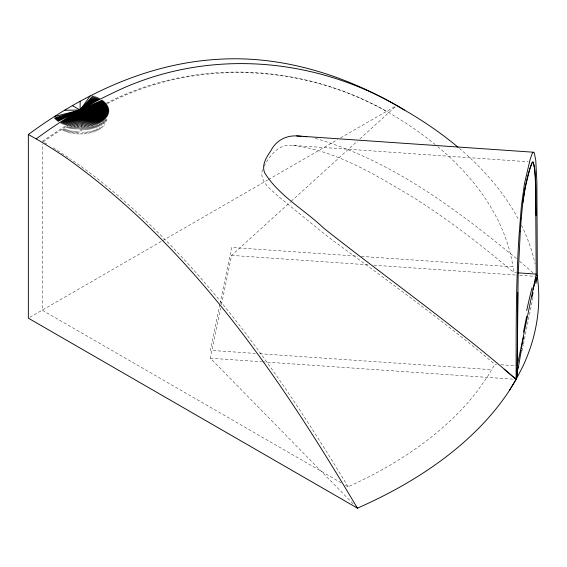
<?xml version="1.0" encoding="UTF-8"?>
<svg xmlns="http://www.w3.org/2000/svg" width="567" height="567" viewBox="0 0 567 567"><rect width="100%" height="100%" fill="white"/><g stroke="black" fill="none" stroke-linecap="round" stroke-linejoin="round"><path stroke-width="0.43" stroke-dasharray="2.83 2.13" d="M78.735 134.188L79.323 127.384M77.353 134.124L78.522 127.348M219.833 304.529L210.378 350.335L255.37 353.425M220.01 303.664L231.605 247.488L357.749 256.164M353.092 503.751L210.378 358.231L220.726 308.108M221.442 304.649L231.605 255.391L290.517 201.895M522.009 350.845L523.256 344.8M523.433 343.935L533.242 296.399M262.578 169.547C258.609 181.043 270.757 189.265 277.943 196.047C295.01 209.988 311.97 224.057 329.257 237.715C385.177 278.95 441.743 319.434 494.849 364.319L496.572 364.439M75.971 134.018L77.722 127.284M74.61 133.876L76.935 127.206M73.271 133.692L76.013 127.426M71.952 133.472L75.227 127.291M345.055 485.019L348.117 486.791A434.676 250.961 0 0 0 395.56 461.871A434.535 250.876 0 0 0 426.455 440.85A434.924 251.103 0 0 0 477.549 390.819L487.386 376.857L494.849 364.319M70.669 133.217L74.277 127.433M264.016 166.315C270.261 155.152 278.603 143.394 293.231 145.414L528.118 161.758M69.422 132.926L73.504 127.249M68.217 132.6L72.548 127.306M67.048 132.253L71.811 127.079M65.928 131.87L70.868 127.058M291.169 201.299L357.281 141.261M359.896 138.88L395.242 106.787M64.858 131.466L70.166 126.795M63.83 131.041L69.266 126.703M62.859 130.594L67.693 127.072M43.057 141.856L66.594 126.179M42.206 141.367L64.9 126.214M61.938 130.126L67.756 126.257M29.881 317.286L161.857 241.095M162.587 240.67L267.709 179.987M268.446 179.555L337.507 139.688M340.554 137.923L395.022 106.483M107.269 103.655C194.601 58.571 302.502 63.575 387.445 111.834A434.613 250.919 0 0 1 435.137 144.521M106.263 103.272C194.226 57.763 301.998 63.221 387.445 111.834M105.327 119.353L107.064 119.446M361.278 256.412L513 266.844L513.794 272.564L516.374 272.741M500.881 364.737L517.26 365.864M259.785 353.73L491.795 369.698M231.605 255.391L368.564 264.86M373.873 265.221L516.133 275.059M519.67 275.3L534.688 276.342M210.378 358.231L261.635 361.774M262.514 361.838L513.475 379.181M105.221 120.105L106.95 120.247M293.231 145.414C336.89 150.843 375.482 174.997 412.663 197.011C448.277 219.514 481.737 245.27 513.794 272.564M104.193 120.75L106.773 121.04M103.123 121.338L106.525 121.827M101.862 121.841L106.206 122.6M102.4 122.649L105.831 123.358M101.174 123.089L105.384 124.102M315.287 138.369C391.492 160.433 456.485 209.244 516.955 258.999M99.757 123.415L104.881 124.825M99.317 123.967L104.321 125.52M98.835 124.506L103.711 126.193M97.326 124.634L103.052 126.838M96.794 125.101L102.351 127.462M96.043 125.456L101.613 128.05M94.703 125.477L100.834 128.61M94.675 126.15L100.033 129.141M341.221 482.808L42.206 310.177L42.206 144.018M93.335 126.072L99.204 129.645M92.506 126.257L98.332 130.126M91.882 126.569L97.411 130.594M91.004 126.703L96.44 131.041M519.599 261.245L533.412 273.11M90.096 126.795L95.412 131.466M89.395 127.058L94.342 131.87M88.459 127.079L93.215 132.253M87.715 127.306L92.052 132.6M86.765 127.249L90.84 132.926M85.993 127.433L89.593 133.217M348.117 486.791C277.653 370.279 198.011 255.292 88.615 171.921A453.607 261.89 60 0 0 70.96 159.377M85.043 127.291L88.31 133.472M84.256 127.426L86.999 133.692M83.335 127.206L85.66 133.876M82.541 127.284L84.299 134.018M81.747 127.348L82.917 134.124M81.017 128.234L81.528 134.188M80.131 128.248L80.131 134.209M44.495 142.693A453.607 261.89 60 0 1 46.657 143.961M53.142 147.859A453.607 261.89 60 0 1 70.251 158.895M437.759 146.69A434.613 250.919 0 0 1 513 266.844M459.383 148.377A458.604 264.768 0 0 1 518.77 219.961M521.47 225.269A458.604 264.768 0 0 1 535.092 263.91"/><path stroke-width="0.85" d="M509.584 390.174L516.14 379.373L522.519 367.069A458.618 264.782 0 0 0 537.339 276.519L536.864 181.922L535.751 160.156L534.213 152.679L533.313 152.204L296.69 135.917C286.037 135.364 275.846 140.729 271.083 150.425C266.71 156.825 261.302 164.784 264.676 172.829C279.007 195.998 304.429 209.641 323.771 228.203C387.7 278.829 454.635 325.692 516.14 379.373L509.584 390.174A458.618 264.782 0 0 1 357.423 508.152L28.35 318.172L28.35 134.499C83.073 94.136 147.505 63.78 216.147 59.443C282.458 54.659 348.103 76.07 404.42 110.033A458.618 264.782 0 0 1 458.016 147.222M517.742 292.501L517.253 365.864L516.126 379.366L504.155 369.202M520.286 231.379L518.118 275.931L517.26 365.864L536.191 274.102L535.588 184.53L534.702 168.668L533.214 162.084L532.47 162.119L531.683 163.261L529.748 168.86L525.403 186.94L522.767 202.731M520.258 231.768L521.25 218.635M78.65 127.284L80.131 110.026L90.174 95.929M521.236 218.777C522.972 199.69 525.021 179.782 532.533 162.063L533.327 162.219C537.162 179.647 535.205 197.968 536.155 215.715M518.231 366.594L516.14 379.373C516.147 330.214 515.857 280.991 519.308 231.931L521.364 206.445L524.404 184.006L530.152 159.299L532.13 153.7L533.313 152.204M517.175 372.909L516.126 379.366L517.373 373.32M77.176 127.221L80.131 110.026L92.804 95.915M521.392 348.464L523.504 337.06M535.914 283.436L537.339 276.519L536.191 274.102L518.096 272.855M531.995 297.016L533.065 292.643M75.709 127.107L80.131 110.026L94.044 96.291M536.276 280.318L537.339 276.519M74.263 126.958L80.131 110.026L95.235 96.695M72.838 126.76L80.131 110.026L96.376 97.127M71.442 126.526L80.131 110.026L97.467 97.581M70.074 126.257L80.131 110.026L98.502 98.056M68.749 125.945L80.131 110.026L99.48 98.552M67.466 125.605L80.131 110.026A460.454 265.845 -60 0 1 110.537 94.122C204.049 47.181 315.911 55.849 404.42 110.033M66.226 125.229L80.131 110.026L102.145 100.153M65.035 124.825L80.131 110.026L102.967 100.756M63.894 124.393L80.131 110.026L103.754 101.38M62.802 123.939L80.131 110.026L104.498 102.039M61.768 123.464L80.131 110.026L105.2 102.733M28.35 134.499L36.125 138.887L47.132 131.027A460.73 266.001 -60 0 1 80.131 110.026L105.845 103.442M60.789 122.975L80.131 110.026L106.44 104.186M58.125 121.366L80.131 110.026L106.972 104.952M57.302 120.764L80.131 110.026L107.447 105.738M56.516 120.133L80.131 110.026L107.85 106.546M55.772 119.481L80.131 110.026L108.191 107.369M55.07 118.794L80.131 110.026L108.453 108.205M54.425 118.078L80.131 110.026L108.644 109.048M54.538 116.497L80.131 110.026L108.758 109.906M64.581 110.246L80.131 110.026L108.8 110.756M108.758 111.614L80.131 110.026L72.356 105.646M296.69 135.917L301.736 136.328M303.423 136.47L306.782 136.746M108.644 112.472L80.131 110.026L81.62 127.284M108.453 113.315L80.131 110.026L83.094 127.221M108.191 114.151L80.131 110.026L84.561 127.107M107.85 114.973L80.131 110.026L86.007 126.958M107.447 115.781L80.131 110.026L87.431 126.76M106.972 116.568L80.131 110.026L88.828 126.526M106.44 117.334L80.131 110.026L90.196 126.257M105.845 118.078L80.131 110.026L91.521 125.945M105.2 118.794L80.131 110.026L92.804 125.605M104.498 119.481L80.131 110.026L94.044 125.229M103.754 120.14L80.131 110.026L95.235 124.825M102.967 120.764L80.131 110.026L96.376 124.393M102.138 121.366L80.131 110.026L97.467 123.939M101.287 121.926L80.131 110.026L98.495 123.464M100.402 122.465L80.131 110.026L99.48 122.968M356.182 506.898L357.416 508.16C280.594 378.366 193.312 248.998 69.167 159.908A460.723 266.001 60 0 0 36.125 138.88M80.131 101.266L80.131 127.306M526.679 310.617A460.411 45.651 -86.3 0 1 532.115 287.639M533.1 289.567A473.495 46.437 -86.2 0 1 536.332 277.497M518.266 367.997A469.001 45.154 -86.1 0 1 521.413 349.853M523.476 332.149A458.823 44.233 -86 0 1 526.7 316.266"/></g></svg>
